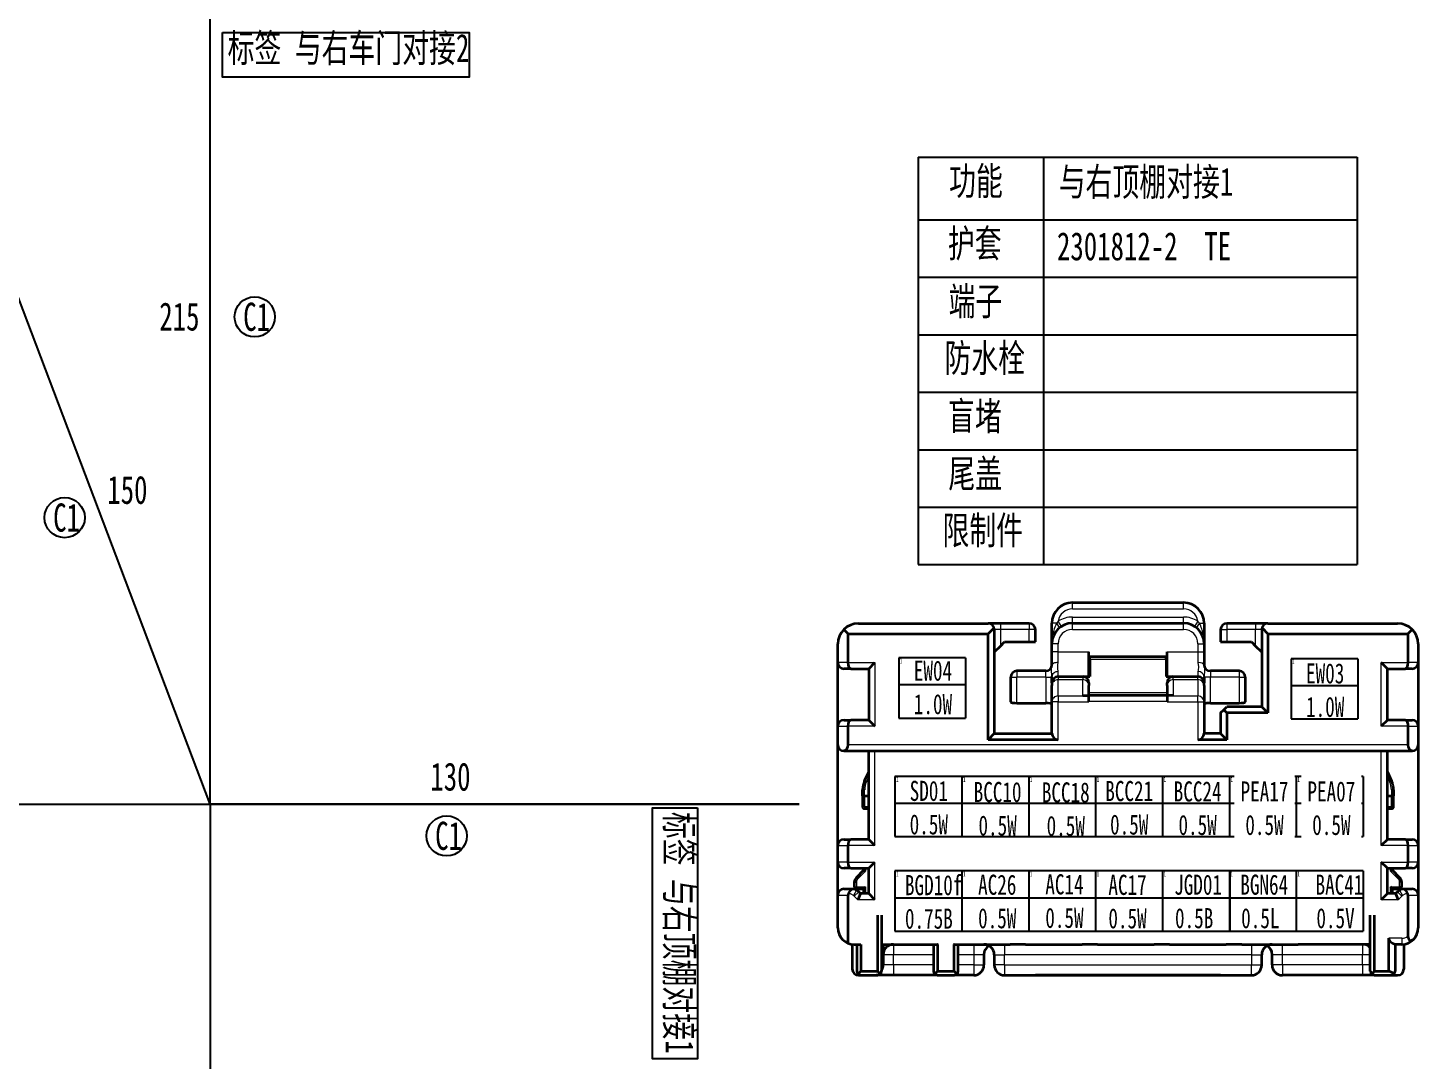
# Model space of a CAD drawing. Header units: millimetres. Extents: x 1543 to 5748, y 1576 to 2417.
# Drawn here: x 5057.8 to 5230.8, y 1679.1 to 1807.5 of the extents above; entities that cross this region are included whole.
import ezdxf

# ---------------------------------------------------------------- set-up
doc = ezdxf.new("R2010")
doc.units = ezdxf.units.MM
doc.layers.get('0').update_dxf_attribs({"lineweight": 25})
doc.layers.add('11文本层', color=255, linetype='Continuous')
doc.layers.add('1轮廓实线层', color=7, linetype='Continuous', lineweight=50)
doc.layers.add('_0', color=7, linetype='Continuous', lineweight=25)
doc.styles.get("Standard").update_dxf_attribs({"font": ''})
doc.styles.add('仿宋体', font='', dxfattribs={"width": 0.7, "height": 3.5})
doc.styles.add('仿宋体GB2312', font='', dxfattribs={"width": 0.7})
doc.styles.add('标准', font='fangsong.ttf', dxfattribs={"width": 0.7, "height": 3.5})
doc.styles.get('Standard').set_extended_font_data('SimSun')
doc.styles.get('仿宋体').set_extended_font_data('SimSun')
doc.styles.get('仿宋体GB2312').set_extended_font_data('SimSun')

msp = doc.modelspace()

# ---------------------------------------------------------------- linework, layer by layer
at = {"lineweight": 35}
for p, q in [((5187.79, 1736), (5201.61, 1736)), ((5161.16, 1733.42), (5177.29, 1733.42)), ((5178.83, 1733.42), (5177.29, 1733.42)), ((5182.41, 1733.42), (5178.83, 1733.42)), ((5185.23, 1730.88), (5185.23, 1733.44)), ((5187.79, 1733.44), (5201.61, 1733.44)), ((5204.17, 1733.44), (5204.17, 1730.88)), ((5210.57, 1733.42), (5206.99, 1733.42)), ((5212.1, 1733.42), (5210.57, 1733.42)), ((5212.11, 1733.42), (5228.24, 1733.42)), ((5159.35, 1732.67), (5159.88, 1732.14)), ((5159.88, 1728.55), (5159.88, 1732.14)), ((5159.88, 1732.14), (5177.29, 1732.14)), ((5177.29, 1732.14), (5178.03, 1732.87)), ((5177.29, 1718.95), (5177.29, 1732.14)), ((5178.06, 1732.65), (5178.06, 1719.72)), ((5183.18, 1731.11), (5183.18, 1732.65)), ((5206.22, 1732.65), (5206.22, 1731.11)), ((5211.34, 1732.65), (5211.34, 1723.05)), ((5211.37, 1732.87), (5212.11, 1732.14)), ((5212.11, 1732.14), (5229.52, 1732.14)), ((5212.11, 1732.14), (5212.11, 1722.28)), ((5229.52, 1732.14), (5230.05, 1732.67)), ((5229.52, 1732.14), (5229.52, 1728.55)), ((5158.6, 1728.55), (5158.6, 1730.86)), ((5178.83, 1730.6), (5178.06, 1729.83)), ((5178.83, 1730.6), (5179.34, 1731.11)), ((5179.34, 1731.11), (5182.41, 1731.11)), ((5182.41, 1731.11), (5183.18, 1731.11)), ((5185.23, 1729.88), (5185.23, 1730.88)), ((5185.23, 1728.22), (5185.23, 1729.88)), ((5189.84, 1726.81), (5189.84, 1729.88)), ((5199.56, 1726.81), (5199.56, 1729.88)), ((5204.17, 1730.88), (5204.17, 1729.88)), ((5204.17, 1729.88), (5204.17, 1728.22)), ((5206.22, 1731.11), (5206.99, 1731.11)), ((5206.99, 1731.11), (5210.06, 1731.11)), ((5210.06, 1731.11), (5210.57, 1730.6)), ((5211.34, 1729.83), (5210.57, 1730.6)), ((5230.8, 1730.86), (5230.8, 1728.55)), ((5158.6, 1720.62), (5158.6, 1728.55)), ((5162.45, 1727.78), (5163.21, 1728.55)), ((5189.96, 1729.32), (5199.44, 1729.32)), ((5189.96, 1728.98), (5189.96, 1729.32)), ((5189.96, 1728.98), (5189.96, 1726.81)), ((5199.44, 1728.98), (5199.44, 1729.32)), ((5199.44, 1728.98), (5199.44, 1726.81)), ((5226.96, 1727.78), (5226.19, 1728.55)), ((5230.8, 1728.55), (5230.8, 1720.62)), ((5160.2, 1727.78), (5159.37, 1727.78)), ((5160.2, 1727.78), (5162.44, 1727.78)), ((5162.44, 1727.78), (5162.44, 1721.38)), ((5180.11, 1723.64), (5180.11, 1726.73)), ((5184.46, 1727.5), (5180.88, 1727.5)), ((5185.23, 1726.04), (5185.23, 1726.81)), ((5186, 1726.81), (5189.07, 1726.81)), ((5189.07, 1726.81), (5189.96, 1726.81)), ((5199.44, 1726.81), (5200.33, 1726.81)), ((5200.33, 1726.81), (5203.4, 1726.81)), ((5204.17, 1726.81), (5204.17, 1726.04)), ((5208.52, 1727.5), (5204.94, 1727.5)), ((5209.29, 1726.73), (5209.29, 1723.64)), ((5226.96, 1721.38), (5226.96, 1727.78)), ((5226.96, 1727.78), (5229.2, 1727.78)), ((5230.03, 1727.78), (5229.2, 1727.78)), ((5185.23, 1726.04), (5185.23, 1725.68)), ((5185.23, 1723.65), (5185.23, 1725.68)), ((5189.07, 1724.46), (5189.84, 1724.46)), ((5189.84, 1726.04), (5189.84, 1725.68)), ((5189.84, 1724.46), (5189.84, 1725.68)), ((5199.56, 1724.46), (5189.84, 1724.46)), ((5189.84, 1723.69), (5189.84, 1724.46)), ((5199.56, 1725.68), (5199.56, 1726.04)), ((5199.56, 1725.68), (5199.56, 1724.46)), ((5199.56, 1724.46), (5199.56, 1723.69)), ((5200.33, 1724.46), (5199.56, 1724.46)), ((5204.17, 1725.68), (5204.17, 1726.04)), ((5204.17, 1725.68), (5204.17, 1723.65)), ((5180.88, 1723.51), (5184.46, 1723.51)), ((5185.23, 1719.72), (5185.23, 1723.65)), ((5199.56, 1723.65), (5199.56, 1723.69)), ((5204.17, 1723.65), (5204.17, 1719.72)), ((5204.94, 1723.51), (5208.52, 1723.51)), ((5206.6, 1722.66), (5206.99, 1723.05)), ((5211.34, 1723.05), (5206.99, 1723.05)), ((5211.34, 1723.05), (5212.11, 1722.28)), ((5159.37, 1721.38), (5160.2, 1721.38)), ((5162.44, 1721.38), (5160.2, 1721.38)), ((5162.45, 1721.38), (5163.21, 1720.62)), ((5206.22, 1722.28), (5206.6, 1722.66)), ((5206.22, 1722.28), (5206.22, 1719.72)), ((5206.6, 1722.66), (5206.99, 1722.28)), ((5212.11, 1722.28), (5206.99, 1722.28)), ((5206.99, 1722.28), (5206.99, 1718.95)), ((5226.96, 1721.38), (5226.19, 1720.62)), ((5229.2, 1721.38), (5226.96, 1721.38)), ((5229.2, 1721.38), (5230.03, 1721.38)), ((5158.6, 1718.31), (5158.6, 1720.62)), ((5159.88, 1718.31), (5159.88, 1720.62)), ((5178.06, 1719.72), (5177.29, 1718.95)), ((5178.06, 1719.72), (5185.23, 1719.72)), ((5206.22, 1719.72), (5204.17, 1719.72)), ((5206.22, 1719.72), (5206.99, 1718.95)), ((5229.52, 1720.62), (5229.52, 1718.31)), ((5230.8, 1720.62), (5230.8, 1718.31)), ((5158.6, 1705.77), (5158.6, 1718.31)), ((5230.03, 1717.54), (5159.37, 1717.54)), ((5162.44, 1706.54), (5162.44, 1717.54)), ((5186, 1718.95), (5177.29, 1718.95)), ((5206.99, 1718.95), (5203.4, 1718.95)), ((5226.96, 1706.54), (5226.96, 1717.54)), ((5230.8, 1718.31), (5230.8, 1705.77)), ((5161.92, 1713.81), (5162.44, 1714.95)), ((5226.96, 1714.95), (5227.48, 1713.81)), ((5161.68, 1711.98), (5161.68, 1712.73)), ((5227.72, 1712.73), (5227.72, 1711.98)), ((5161.93, 1711.98), (5161.68, 1711.98)), ((5161.68, 1711.98), (5161.68, 1710.63)), ((5161.93, 1711.98), (5162.44, 1711.98)), ((5226.96, 1711.98), (5227.47, 1711.98)), ((5227.72, 1711.98), (5227.47, 1711.98)), ((5227.72, 1710.63), (5227.72, 1711.98)), ((5161.93, 1710.38), (5162.44, 1710.38)), ((5226.96, 1710.38), (5227.47, 1710.38)), ((5158.6, 1703.72), (5158.6, 1705.77)), ((5159.37, 1706.54), (5160.2, 1706.54)), ((5159.88, 1703.72), (5159.88, 1705.77)), ((5162.44, 1706.54), (5160.2, 1706.54)), ((5163.21, 1705.77), (5162.45, 1706.54)), ((5226.96, 1706.54), (5226.19, 1705.77)), ((5229.2, 1706.54), (5226.96, 1706.54)), ((5229.2, 1706.54), (5230.03, 1706.54)), ((5229.52, 1705.77), (5229.52, 1703.72)), ((5230.8, 1705.77), (5230.8, 1703.72)), ((5158.6, 1699.62), (5158.6, 1703.72)), ((5162.45, 1702.95), (5163.21, 1703.72)), ((5226.96, 1702.95), (5226.19, 1703.72)), ((5230.8, 1703.72), (5230.8, 1699.62)), ((5160.2, 1702.95), (5159.37, 1702.95)), ((5160.2, 1702.95), (5162.44, 1702.95)), ((5161.8, 1702.7), (5160.88, 1701.77)), ((5161.8, 1702.95), (5161.8, 1702.7)), ((5161.81, 1702.7), (5162.06, 1702.59)), ((5162.44, 1699.8), (5162.44, 1702.95)), ((5226.96, 1699.8), (5226.96, 1702.95)), ((5226.96, 1702.95), (5229.2, 1702.95)), ((5227.6, 1702.7), (5227.34, 1702.59)), ((5227.6, 1702.7), (5227.6, 1702.95)), ((5228.52, 1701.77), (5227.6, 1702.7)), ((5230.03, 1702.95), (5229.2, 1702.95)), ((5159.37, 1700.39), (5160.52, 1700.39)), ((5160.52, 1700.39), (5160.65, 1700.39)), ((5160.65, 1701.23), (5160.65, 1700.65)), ((5160.93, 1700.23), (5160.65, 1700.39)), ((5160.91, 1700.39), (5161.8, 1700.39)), ((5161.8, 1700.39), (5161.8, 1699.8)), ((5161.81, 1700.39), (5162.06, 1700.65)), ((5227.6, 1700.39), (5227.34, 1700.65)), ((5227.6, 1699.8), (5227.6, 1700.39)), ((5227.6, 1700.39), (5228.49, 1700.39)), ((5228.75, 1700.39), (5228.47, 1700.23)), ((5228.75, 1700.65), (5228.75, 1701.23)), ((5228.75, 1700.39), (5228.88, 1700.39)), ((5228.88, 1700.39), (5230.03, 1700.39)), ((5158.6, 1695.53), (5158.6, 1699.62)), ((5159.88, 1693.63), (5159.88, 1699.62)), ((5161.42, 1699.8), (5161.1, 1699.04)), ((5161.42, 1699.8), (5161.2, 1700.03)), ((5162.44, 1699.8), (5161.42, 1699.8)), ((5163.21, 1699.04), (5162.45, 1699.8)), ((5226.96, 1699.8), (5226.19, 1699.04)), ((5227.98, 1699.8), (5226.96, 1699.8)), ((5228.21, 1700.03), (5227.98, 1699.8)), ((5227.98, 1699.8), (5228.3, 1699.04)), ((5229.52, 1699.62), (5229.52, 1694.5)), ((5230.8, 1699.62), (5230.8, 1695.53)), ((5163.53, 1697.13), (5163.53, 1690.15)), ((5164.04, 1697.13), (5164.04, 1690.15)), ((5225.36, 1690.15), (5225.36, 1697.13)), ((5160.4, 1693.5), (5160.4, 1690.41)), ((5160.65, 1693.48), (5161.48, 1693.48)), ((5160.97, 1693.48), (5160.97, 1690.15)), ((5161.48, 1693.48), (5161.48, 1690.15)), ((5164.24, 1693.48), (5164.24, 1690.92)), ((5227.15, 1690.15), (5227.15, 1694.25)), ((5227.92, 1693.52), (5227.92, 1690.15)), ((5228.75, 1693.48), (5227.92, 1693.48)), ((5229, 1693.5), (5229, 1690.41)), ((5230.19, 1694.08), (5230.28, 1694.17)), ((5176.78, 1692.2), (5176.78, 1690.92)), ((5178.06, 1692.2), (5178.06, 1690.92)), ((5211.34, 1690.92), (5211.34, 1692.2)), ((5212.62, 1690.92), (5212.62, 1692.2)), ((5161.48, 1690.15), (5161.12, 1689.79)), ((5161.48, 1690.15), (5163.53, 1690.15)), ((5163.89, 1689.79), (5163.53, 1690.15)), ((5170.66, 1689.79), (5171.02, 1690.15)), ((5171.02, 1690.15), (5173.07, 1690.15)), ((5173.43, 1689.79), (5173.07, 1690.15)), ((5225.36, 1690.15), (5224.99, 1689.79)), ((5225.36, 1690.15), (5227.15, 1690.15)), ((5227.82, 1689.85), (5227.15, 1690.15)), ((5161.16, 1689.64), (5161.48, 1689.64)), ((5161.48, 1689.64), (5163.53, 1689.64)), ((5165.52, 1689.64), (5163.39, 1689.64)), ((5171.02, 1689.64), (5165.52, 1689.64)), ((5171.02, 1689.64), (5173.07, 1689.64)), ((5175.5, 1689.64), (5173.07, 1689.64)), ((5179.34, 1689.64), (5210.06, 1689.64)), ((5206.22, 1689.64), (5183.18, 1689.64)), ((5223.88, 1689.64), (5213.9, 1689.64)), ((5225.36, 1689.64), (5223.88, 1689.64)), ((5225.36, 1689.64), (5227.4, 1689.64)), ((5227.4, 1689.64), (5228.24, 1689.64))]:
    msp.add_line(p, q, dxfattribs=at)
at = {"lineweight": 13}
for p, q in [((5187.79, 1735.23), (5187.79, 1736)), ((5187.79, 1735.23), (5201.61, 1735.23)), ((5201.61, 1735.23), (5201.61, 1736)), ((5178.83, 1733.42), (5178.83, 1732.65)), ((5182.41, 1733.42), (5182.41, 1732.65)), ((5185.83, 1733.44), (5185.23, 1733.44)), ((5186.42, 1733.04), (5186.02, 1733.69)), ((5187.79, 1733.44), (5187.79, 1734.2)), ((5187.79, 1734.2), (5201.61, 1734.2)), ((5187.79, 1732.67), (5187.79, 1733.44)), ((5201.61, 1733.44), (5201.61, 1734.2)), ((5201.61, 1732.67), (5201.61, 1733.44)), ((5203.39, 1733.69), (5202.98, 1733.04)), ((5203.57, 1733.44), (5204.17, 1733.44)), ((5206.99, 1733.42), (5206.99, 1732.65)), ((5210.57, 1733.42), (5210.57, 1732.65)), ((5178.83, 1732.65), (5178.06, 1732.65)), ((5182.41, 1732.65), (5178.83, 1732.65)), ((5178.83, 1732.65), (5178.83, 1730.6)), ((5183.18, 1732.65), (5182.41, 1732.65)), ((5182.41, 1731.11), (5182.41, 1732.65)), ((5187.79, 1732.67), (5201.61, 1732.67)), ((5206.22, 1732.65), (5206.99, 1732.65)), ((5210.57, 1732.65), (5206.99, 1732.65)), ((5206.99, 1732.65), (5206.99, 1731.11)), ((5211.34, 1732.65), (5210.57, 1732.65)), ((5210.57, 1730.6), (5210.57, 1732.65)), ((5186, 1730.88), (5185.23, 1730.88)), ((5186, 1729.88), (5185.23, 1729.88)), ((5186, 1729.88), (5186, 1730.88)), ((5186, 1728.55), (5186, 1729.88)), ((5186, 1729.88), (5189.84, 1729.88)), ((5199.56, 1729.88), (5203.4, 1729.88)), ((5203.4, 1730.88), (5204.17, 1730.88)), ((5203.4, 1730.88), (5203.4, 1729.88)), ((5203.4, 1729.88), (5204.17, 1729.88)), ((5203.4, 1729.88), (5203.4, 1728.55)), ((5159.88, 1728.55), (5158.6, 1728.55)), ((5159.88, 1728.55), (5163.21, 1728.55)), ((5163.21, 1728.55), (5163.21, 1720.62)), ((5189.96, 1728.98), (5199.44, 1728.98)), ((5226.19, 1720.62), (5226.19, 1728.55)), ((5226.19, 1728.55), (5229.52, 1728.55)), ((5230.8, 1728.55), (5229.52, 1728.55)), ((5180.11, 1726.73), (5180.88, 1726.73)), ((5180.88, 1727.5), (5180.88, 1726.73)), ((5184.46, 1726.73), (5180.88, 1726.73)), ((5180.88, 1723.51), (5180.88, 1726.73)), ((5184.46, 1726.73), (5184.46, 1727.5)), ((5184.46, 1726.73), (5185.23, 1726.73)), ((5184.46, 1726.73), (5184.46, 1723.51)), ((5186, 1726.81), (5186, 1727.42)), ((5186, 1726.81), (5186, 1726.42)), ((5186, 1726.42), (5189.07, 1726.42)), ((5186, 1724.39), (5186, 1726.42)), ((5189.07, 1726.81), (5189.07, 1726.42)), ((5189.07, 1724.46), (5189.07, 1726.42)), ((5200.33, 1726.42), (5200.33, 1726.81)), ((5200.33, 1726.42), (5203.4, 1726.42)), ((5200.33, 1726.42), (5200.33, 1724.46)), ((5203.4, 1727.42), (5203.4, 1726.81)), ((5203.4, 1726.42), (5203.4, 1726.81)), ((5203.4, 1726.42), (5203.4, 1724.39)), ((5204.94, 1726.73), (5204.17, 1726.73)), ((5204.94, 1727.5), (5204.94, 1726.73)), ((5204.94, 1723.51), (5204.94, 1726.73)), ((5208.52, 1726.73), (5204.94, 1726.73)), ((5208.52, 1727.5), (5208.52, 1726.73)), ((5208.52, 1726.73), (5208.52, 1723.51)), ((5208.52, 1726.73), (5209.29, 1726.73)), ((5199.56, 1724.8), (5189.84, 1724.8)), ((5186, 1723.65), (5185.23, 1723.65)), ((5186, 1724.39), (5189.84, 1724.39)), ((5186, 1724.39), (5186, 1723.65)), ((5186, 1723.65), (5189.84, 1723.65)), ((5186, 1718.95), (5186, 1723.65)), ((5199.56, 1723.69), (5189.84, 1723.69)), ((5199.56, 1724.39), (5203.4, 1724.39)), ((5199.56, 1723.65), (5203.4, 1723.65)), ((5203.4, 1723.65), (5203.4, 1724.39)), ((5203.4, 1723.65), (5203.4, 1718.95)), ((5203.4, 1723.65), (5204.17, 1723.65)), ((5158.6, 1720.62), (5159.88, 1720.62)), ((5163.21, 1720.62), (5159.88, 1720.62)), ((5229.52, 1720.62), (5226.19, 1720.62)), ((5229.52, 1720.62), (5230.8, 1720.62)), ((5229.52, 1718.31), (5159.88, 1718.31)), ((5163.21, 1705.77), (5163.21, 1717.54)), ((5226.19, 1705.77), (5226.19, 1717.54)), ((5162.15, 1713.71), (5162.44, 1714.34)), ((5226.96, 1714.34), (5227.25, 1713.71)), ((5161.93, 1712.73), (5161.68, 1712.73)), ((5162.15, 1713.71), (5161.92, 1713.81)), ((5161.93, 1711.98), (5161.93, 1712.73)), ((5227.25, 1713.71), (5227.48, 1713.81)), ((5227.47, 1712.73), (5227.47, 1711.98)), ((5227.47, 1712.73), (5227.72, 1712.73)), ((5161.68, 1710.63), (5161.93, 1710.63)), ((5161.93, 1711.98), (5161.93, 1710.63)), ((5161.93, 1710.63), (5162.44, 1710.63)), ((5161.93, 1710.38), (5161.93, 1710.63)), ((5226.96, 1710.63), (5227.47, 1710.63)), ((5227.47, 1710.63), (5227.47, 1711.98)), ((5227.47, 1710.38), (5227.47, 1710.63)), ((5227.72, 1710.63), (5227.47, 1710.63)), ((5158.6, 1705.77), (5159.88, 1705.77)), ((5163.21, 1705.77), (5159.88, 1705.77)), ((5229.52, 1705.77), (5226.19, 1705.77)), ((5229.52, 1705.77), (5230.8, 1705.77)), ((5159.88, 1703.72), (5158.6, 1703.72)), ((5159.88, 1703.72), (5163.21, 1703.72)), ((5163.21, 1699.04), (5163.21, 1703.72)), ((5226.19, 1699.04), (5226.19, 1703.72)), ((5226.19, 1703.72), (5229.52, 1703.72)), ((5230.8, 1703.72), (5229.52, 1703.72)), ((5162.06, 1702.59), (5161.06, 1701.59)), ((5162.06, 1702.95), (5162.06, 1702.59)), ((5227.34, 1702.59), (5227.34, 1702.95)), ((5228.34, 1701.59), (5227.34, 1702.59)), ((5160.93, 1700.23), (5160.55, 1699.57)), ((5160.65, 1701.23), (5160.91, 1701.23)), ((5160.65, 1700.65), (5160.91, 1700.65)), ((5160.88, 1701.77), (5161.06, 1701.59)), ((5160.91, 1701.23), (5160.91, 1700.65)), ((5160.91, 1700.65), (5162.06, 1700.65)), ((5160.91, 1700.39), (5160.91, 1700.65)), ((5162.06, 1700.65), (5162.06, 1699.8)), ((5227.34, 1699.8), (5227.34, 1700.65)), ((5227.34, 1700.65), (5228.49, 1700.65)), ((5228.52, 1701.77), (5228.34, 1701.59)), ((5228.47, 1700.23), (5228.85, 1699.57)), ((5228.49, 1700.65), (5228.49, 1701.23)), ((5228.75, 1701.23), (5228.49, 1701.23)), ((5228.49, 1700.39), (5228.49, 1700.65)), ((5228.75, 1700.65), (5228.49, 1700.65)), ((5158.6, 1699.62), (5159.88, 1699.62)), ((5160.55, 1699.57), (5159.96, 1699.91)), ((5161.2, 1700.03), (5160.65, 1699.49)), ((5161.1, 1699.04), (5160.65, 1699.49)), ((5163.21, 1699.04), (5161.1, 1699.04)), ((5228.3, 1699.04), (5226.19, 1699.04)), ((5228.21, 1700.03), (5228.75, 1699.49)), ((5228.75, 1699.49), (5228.3, 1699.04)), ((5229.44, 1699.91), (5228.85, 1699.57)), ((5229.52, 1699.62), (5230.8, 1699.62)), ((5228.75, 1694.25), (5227.15, 1694.25)), ((5228.75, 1694.25), (5228.75, 1693.48)), ((5165.52, 1692.2), (5164.24, 1692.2)), ((5165.52, 1690.92), (5165.52, 1692.2)), ((5170.51, 1692.2), (5165.52, 1692.2)), ((5175.5, 1692.2), (5173.58, 1692.2)), ((5176.78, 1692.2), (5175.5, 1692.2)), ((5175.5, 1692.2), (5175.5, 1690.92)), ((5178.06, 1692.2), (5179.34, 1692.2)), ((5210.06, 1692.2), (5179.34, 1692.2)), ((5179.34, 1690.92), (5179.34, 1692.2)), ((5210.06, 1692.2), (5210.1, 1692.2)), ((5210.06, 1692.2), (5210.06, 1690.92)), ((5210.1, 1692.2), (5211.34, 1692.2)), ((5213.9, 1692.2), (5212.62, 1692.2)), ((5223.88, 1692.2), (5213.9, 1692.2)), ((5213.9, 1690.92), (5213.9, 1692.2)), ((5224.84, 1692.2), (5223.88, 1692.2)), ((5223.88, 1690.92), (5223.88, 1692.2)), ((5165.52, 1690.92), (5164.24, 1690.92)), ((5170.51, 1690.92), (5165.52, 1690.92)), ((5165.52, 1690.92), (5165.52, 1689.64)), ((5175.5, 1690.92), (5173.58, 1690.92)), ((5175.5, 1690.92), (5175.5, 1689.64)), ((5175.5, 1690.92), (5176.78, 1690.92)), ((5179.34, 1690.92), (5178.06, 1690.92)), ((5179.34, 1690.92), (5210.06, 1690.92)), ((5179.34, 1690.92), (5179.34, 1689.64)), ((5210.06, 1690.92), (5211.34, 1690.92)), ((5210.06, 1689.64), (5210.06, 1690.92)), ((5213.9, 1690.92), (5212.62, 1690.92)), ((5223.88, 1690.92), (5213.9, 1690.92)), ((5213.9, 1690.92), (5213.9, 1689.64)), ((5224.84, 1690.92), (5223.88, 1690.92)), ((5223.88, 1690.92), (5223.88, 1689.64))]:
    msp.add_line(p, q, dxfattribs=at)
for p, q in [((5174.49, 1729.13), (5166.17, 1729.13)), ((5166.17, 1729.13), (5166.17, 1721.64)), ((5174.49, 1729.13), (5174.49, 1721.64)), ((5223.3, 1729.03), (5214.98, 1729.03)), ((5214.98, 1729.03), (5214.98, 1721.54)), ((5223.3, 1729.03), (5223.3, 1721.54)), ((5166.17, 1725.8), (5174.49, 1725.8)), ((5214.98, 1725.7), (5223.3, 1725.7)), ((5166.17, 1721.64), (5174.49, 1721.64)), ((5214.98, 1721.54), (5223.3, 1721.54)), ((5215.63, 1714.37), (5215.63, 1706.89)), ((5223.95, 1714.37), (5215.63, 1714.37)), ((5215.63, 1714.37), (5215.63, 1706.89)), ((5223.95, 1714.37), (5223.95, 1706.89)), ((5215.63, 1711.05), (5223.95, 1711.05)), ((5215.63, 1706.89), (5223.95, 1706.89))]:
    msp.add_line(p, q)
at = {"lineweight": 35}
for points in [[(5160.2, 1727.78), (5160.14, 1727.8), (5160.09, 1727.83), (5160.02, 1727.93), (5159.92, 1728.21), (5159.88, 1728.55)], [(5229.52, 1728.55), (5229.48, 1728.21), (5229.38, 1727.93), (5229.31, 1727.83), (5229.27, 1727.8), (5229.2, 1727.78)], [(5159.88, 1720.62), (5159.92, 1720.96), (5160.02, 1721.24), (5160.09, 1721.34), (5160.14, 1721.37), (5160.2, 1721.38)], [(5229.2, 1721.38), (5229.27, 1721.37), (5229.31, 1721.34), (5229.39, 1721.24), (5229.5, 1720.86), (5229.52, 1720.62)], [(5159.88, 1705.77), (5159.96, 1706.28), (5160.06, 1706.46), (5160.15, 1706.53), (5160.2, 1706.54)], [(5229.2, 1706.54), (5229.27, 1706.52), (5229.31, 1706.49), (5229.39, 1706.39), (5229.48, 1706.11), (5229.52, 1705.77)], [(5160.2, 1702.95), (5160.14, 1702.97), (5160.09, 1703), (5160.02, 1703.1), (5159.92, 1703.38), (5159.88, 1703.72)], [(5229.52, 1703.72), (5229.48, 1703.38), (5229.38, 1703.1), (5229.31, 1703), (5229.27, 1702.97), (5229.2, 1702.95)], [(5159.96, 1699.91), (5160.2, 1700.23), (5160.34, 1700.34), (5160.52, 1700.39)], [(5228.88, 1700.39), (5228.99, 1700.38), (5229.18, 1700.25), (5229.44, 1699.91)], [(5229.52, 1694.5), (5229.59, 1694.16), (5229.69, 1694.03), (5229.78, 1693.98), (5229.94, 1693.96), (5230.19, 1694.08)]]:
    msp.add_lwpolyline(points, dxfattribs=at)
at = {"lineweight": 13}
for points in [[(5185.23, 1726.81), (5185.2, 1727.69), (5185.23, 1728.22)], [(5186, 1727.42), (5185.95, 1727.8), (5185.97, 1728.26), (5186, 1728.55)], [(5203.4, 1728.55), (5203.46, 1728.01), (5203.42, 1727.61), (5203.4, 1727.42)], [(5204.17, 1728.22), (5204.2, 1727.54), (5204.17, 1726.81)]]:
    msp.add_lwpolyline(points, dxfattribs=at)
at = {"lineweight": 35}
for centre, radius, start, end in [((5187.79, 1733.44), 2.56, 90, 180), ((5201.61, 1733.44), 2.56, 0, 90), ((5161.16, 1730.86), 2.56, 90, 180), ((5177.29, 1732.65), 0.768, 360, 90), ((5182.41, 1732.65), 0.768, 0, 90), ((5187.79, 1730.88), 2.56, 90, 180), ((5201.61, 1730.88), 2.56, 0, 90), ((5206.99, 1732.65), 0.768, 90, 180), ((5212.11, 1732.65), 0.768, 90, 180), ((5228.24, 1730.86), 2.56, 0, 90), ((5159.37, 1728.55), 0.768, 180, 270), ((5184.46, 1728.27), 0.768, 270, 0), ((5204.94, 1728.27), 0.768, 180, 270), ((5230.03, 1728.55), 0.768, 270, 0), ((5180.88, 1726.73), 0.768, 90, 180), ((5186, 1726.04), 0.768, 90, 180), ((5189.07, 1726.04), 0.768, 0, 90), ((5200.33, 1726.04), 0.768, 90, 180), ((5203.4, 1726.04), 0.768, 0, 90), ((5208.52, 1726.73), 0.768, 0, 90), ((5159.37, 1720.62), 0.768, 90, 180), ((5230.03, 1720.62), 0.768, 0, 90), ((5186, 1719.72), 0.768, 180.0133, 269.9896), ((5203.4, 1719.72), 0.768, 270.0025, 359.9944), ((5159.37, 1718.31), 0.768, 180, 270), ((5159.12, 1718.31), 0.768, 279.5904, 0.0037), ((5230.28, 1718.31), 0.768, 180.0029, 260.4164), ((5230.03, 1718.31), 0.768, 270, 0), ((5164.24, 1712.73), 2.56, 155, 180), ((5225.16, 1712.73), 2.56, 360, 25), ((5161.93, 1710.63), 0.256, 180, 270), ((5227.47, 1710.63), 0.256, 270, 0), ((5159.37, 1705.77), 0.768, 90, 180), ((5230.03, 1705.77), 0.768, 0, 90), ((5159.37, 1703.72), 0.768, 180, 270), ((5230.03, 1703.72), 0.768, 270, 0), ((5159.37, 1699.62), 0.768, 90, 180), ((5161.42, 1701.23), 0.768, 135, 180), ((5160.91, 1700.65), 0.256, 180, 270), ((5160.29, 1699.12), 1.28, 45, 60), ((5229.11, 1699.12), 1.28, 120, 135), ((5228.49, 1700.65), 0.256, 270, 0), ((5227.98, 1701.23), 0.768, 0, 45), ((5230.03, 1699.62), 0.768, 0, 90), ((5160.46, 1699.62), 0.573, 150.1989, 179.6441), ((5228.94, 1699.62), 0.573, 0.3559, 29.8011), ((5160.65, 1695.53), 2.05, 180, 270), ((5228.75, 1695.53), 2.05, 270, 360), ((5178.06, 1692.2), 1.28, 119.9997, 180), ((5211.34, 1692.2), 1.28, 0, 60.0001), ((5161.16, 1690.41), 0.768, 180, 270), ((5161.48, 1690.15), 0.512, 180, 270), ((5163.53, 1690.15), 0.512, 270, 0), ((5162.96, 1690.92), 1.28, 328.2135, 0), ((5171.02, 1690.15), 0.512, 180, 270), ((5173.07, 1690.15), 0.512, 270, 360), ((5175.5, 1690.92), 1.28, 270, 0), ((5179.34, 1690.92), 1.28, 180, 270), ((5210.06, 1690.92), 1.28, 270, 0), ((5213.9, 1690.92), 1.28, 180, 270), ((5225.36, 1690.15), 0.512, 180, 270), ((5227.4, 1690.15), 0.512, 270, 0), ((5228.24, 1690.41), 0.768, 270, 360)]:
    msp.add_arc(centre, radius, start, end, dxfattribs=at)
at = {"lineweight": 13}
for centre, radius, start, end in [((5187.79, 1733.44), 1.79, 90, 171.7868), ((5201.61, 1733.44), 1.79, 8.2132, 90), ((5189.56, 1731.34), 4.28, 150.6604, 170.7551), ((5188.63, 1731.6), 3.34, 141.3332, 146.7553), ((5187.79, 1730.88), 3.33, 90, 122.2042), ((5201.61, 1730.88), 3.33, 57.7958, 90), ((5200.81, 1731.63), 3.3, 33.2059, 38.7004), ((5199.85, 1731.34), 4.27, 9.2627, 29.386), ((5191.61, 1730.89), 6.39, 169.7145, 180.1075), ((5185.1, 1731.84), 0.296, 345.1925, 39.7599), ((5187.79, 1730.88), 1.79, 90, 180), ((5201.61, 1730.88), 1.79, 0, 90), ((5204.3, 1731.84), 0.296, 140.2401, 194.8075), ((5197.79, 1730.89), 6.39, 359.8929, 10.2839), ((5164.24, 1712.73), 2.3, 155, 180), ((5225.16, 1712.73), 2.3, 0, 25), ((5161.42, 1701.23), 0.512, 135, 180), ((5227.98, 1701.23), 0.512, 360, 45), ((5160.29, 1699.12), 0.512, 45, 60), ((5229.11, 1699.12), 0.512, 120, 135), ((5228.75, 1695.53), 1.28, 270, 306.8699)]:
    msp.add_arc(centre, radius, start, end, dxfattribs=at)
for centre, major_axis, ratio, start_param, end_param in [((5185.66, 1733.44), (0.491, -0.591), 0.169162, 0, 1.431194), ((5203.74, 1733.44), (-0.491, -0.591), 0.169162, 4.851991, 6.283185), ((5186, 1728.22), (0.768, 0), 0.430885, 1.570796, 3.141593), ((5203.4, 1728.22), (-0.768, 0), 0.430885, 3.141593, 4.712389), ((5186, 1726.81), (0.768, 0), 0.799656, 1.570796, 3.141593), ((5186, 1725.68), (0.768, 0), 0.970143, 1.570796, 3.141593), ((5189.07, 1725.68), (0.768, 0), 0.970143, 0, 1.570796), ((5200.33, 1725.68), (-0.768, 0), 0.970143, 4.712389, 6.283185), ((5203.4, 1726.81), (0.768, 0), 0.799656, 0, 1.570796), ((5203.4, 1725.68), (-0.768, 0), 0.970143, 3.141593, 4.712389), ((5186, 1723.65), (0.768, 0), 0.970143, 1.570796, 3.141593), ((5203.4, 1723.65), (-0.768, 0), 0.970143, 3.141593, 4.712389)]:
    msp.add_ellipse(centre, major_axis=major_axis, ratio=ratio, start_param=start_param, end_param=end_param, dxfattribs=at)
at = {"lineweight": 35}
for centre, major_axis, ratio, start_param, end_param in [((5180.88, 1723.64), (0.768, 0), 0.166667, 3.141593, 4.712389), ((5184.46, 1723.38), (0.768, 0), 0.166667, 0, 1.570796), ((5204.94, 1723.38), (0.768, 0), 0.166667, 1.570796, 3.141593), ((5208.52, 1723.64), (0.768, 0), 0.166667, 4.712389, 6.283185), ((5228.3, 1694.25), (-1.15, 0), 0.666667, 0, 1.230959)]:
    msp.add_ellipse(centre, major_axis=major_axis, ratio=ratio, start_param=start_param, end_param=end_param, dxfattribs=at)
at = {"layer": '11文本层'}
for p, q in [((5168.6, 1791.43), (5168.6, 1783.63)), ((5168.6, 1791.43), (5184.2, 1791.43)), ((5184.2, 1791.43), (5184.2, 1740.73)), ((5184.2, 1791.43), (5223.2, 1791.43)), ((5223.2, 1791.43), (5223.2, 1740.73)), ((5223.2, 1791.43), (5223.2, 1783.63)), ((5168.6, 1783.63), (5223.2, 1783.63)), ((5168.6, 1783.63), (5168.6, 1776.48)), ((5168.6, 1776.48), (5223.2, 1776.48)), ((5168.6, 1776.48), (5168.6, 1769.33)), ((5168.6, 1769.33), (5223.2, 1769.33)), ((5168.6, 1769.33), (5168.6, 1762.18)), ((5168.6, 1762.18), (5223.2, 1762.18)), ((5168.6, 1762.18), (5168.6, 1755.03)), ((5168.6, 1755.03), (5223.2, 1755.03)), ((5168.6, 1755.03), (5168.6, 1747.88)), ((5168.6, 1747.88), (5223.2, 1747.88)), ((5168.6, 1747.88), (5168.6, 1740.73)), ((5168.6, 1740.73), (5223.2, 1740.73))]:
    msp.add_line(p, q, dxfattribs=at)
at = {"layer": '1轮廓实线层', "lineweight": -2}
for p, q in [((5080.54, 1710.94), (5080.54, 1782.25)), ((4576.35, 1710.94), (5153.8, 1710.94)), ((5153.8, 1710.94), (5080.54, 1710.94)), ((5080.54, 1710.94), (5137.41, 1710.94)), ((5080.54, 1710.94), (5080.54, 1661.3))]:
    msp.add_line(p, q, dxfattribs=at)
for points in [[(5082.04, 1806.96), (5112.73, 1806.96), (5112.73, 1801.37), (5082.04, 1801.37)], [(5141.13, 1710.48), (5141.13, 1679.23), (5135.54, 1679.23), (5135.54, 1710.48)]]:
    msp.add_lwpolyline(points, close=True, dxfattribs=at)
at = {"layer": '_0', "lineweight": -3}
for p, q in [((5080.54, 1782.25), (5080.54, 1813.18)), ((5080.54, 1710.94), (5053.51, 1782.25))]:
    msp.add_line(p, q, dxfattribs=at)
at = {"layer": '_0', "color": 1}
for centre in [(5086.06, 1771.56), (5062.42, 1746.58), (5109.94, 1706.98)]:
    msp.add_circle(centre, 2.5, dxfattribs=at)

# ---------------------------------------------------------------- texts
at = {"width": 0.6}
for p in [(5166.31, 1728.44), (5215.12, 1728.35), (5215.77, 1713.69)]:
    msp.add_text('1', height=0.624, dxfattribs=at).set_placement(p)
at = {"char_height": 2.5, "attachment_point": 1, "style": '标准'}
for s, insert, width in [('\\pxqc;EW04\\P1.0W', (5167.95, 1728.79), 4.9731), ('\\pxqc;EW03\\P1.0W', (5216.74, 1728.45), 4.9731), ('\\pxqc;AC17\\P0.5W', (5191.53, 1702.14), 6.2163)]:
    msp.add_mtext(s, dxfattribs=dict(at, insert=insert, width=width))
at = {"char_height": 2.5, "width": 4.9731, "attachment_point": 1, "style": '标准', "bg_fill": 2}
for s, insert in [('\\pxqc;SD01\\P0.5W', (5167.43, 1713.83)), ('\\pxqc;BCC10\\P0.5W', (5175.99, 1713.69)), ('\\pxqc;BCC18\\P0.5W', (5184.47, 1713.64)), ('\\pxqc;BCC24\\P0.5W', (5200.87, 1713.76)), ('AC26\\P0.5W', (5176.05, 1702.15)), ('AC14\\P0.5W', (5184.41, 1702.2)), ('BGN64\\P\\pxqc;0.5L', (5208.67, 1702.16)), ('BAC41\\P\\pxqc;0.5V', (5218.03, 1702.16))]:
    msp.add_mtext(s, dxfattribs=dict(at, insert=insert))
at = {"layer": '11文本层', "style": '标准', "width": 0.7}
for s, p in [('功能', (5172.44, 1786.71)), ('护套', (5172.29, 1778.96)), ('端子', (5172.37, 1771.76)), ('防水栓', (5171.86, 1764.7)), ('盲堵', (5172.31, 1757.46)), ('尾盖', (5172.35, 1750.31)), ('限制件', (5171.62, 1743.25))]:
    msp.add_text(s, height=3.5, dxfattribs=at).set_placement(p)
at = {"layer": '11文本层', "char_height": 3.5, "attachment_point": 1, "style": '标准'}
for s, insert, width in [('标签 {\\fFangSong_GB2312|b0|i0|c134|p49;与右车门对接2 } ', (5082.69, 1806.76), 32.9867), ('{\\fFangSong_GB2312|b0|i0|c134|p49;与右顶棚对接1}', (5186.07, 1790.12), 41.519), ('{\\W0.7;2301812-2  TE} ', (5185.86, 1782.1), 41.519)]:
    msp.add_mtext(s, dxfattribs=dict(at, insert=insert, width=width))
at = {"layer": '11文本层', "insert": (5140.68, 1709.97), "char_height": 3.5, "width": 31.9722, "attachment_point": 1, "rotation": 270, "style": '标准'}
msp.add_mtext('标签 与右顶棚对接1', dxfattribs=at)
at = {"layer": '_0', "char_height": 3.5, "width": 5.9278, "attachment_point": 1, "style": '仿宋体'}
for s, insert in [('215', (5074.19, 1773.36)), ('150', (5067.72, 1751.79)), ('130', (5107.91, 1716.11))]:
    msp.add_mtext(s, dxfattribs=dict(at, insert=insert))
at = {"layer": '_0', "color": 1, "char_height": 3.5, "width": 7.013, "attachment_point": 1, "style": '仿宋体GB2312'}
for insert in [(5084.63, 1773.32), (5060.99, 1748.34), (5108.51, 1708.74)]:
    msp.add_mtext('C1', dxfattribs=dict(at, insert=insert))

# ---------------------------------------------------------------- next in the draw order: linework, layer by layer
for p, q in [((5174.03, 1714.37), (5165.71, 1714.37)), ((5165.71, 1714.37), (5165.71, 1706.89)), ((5174.03, 1714.37), (5174.03, 1706.89)), ((5182.35, 1714.37), (5174.03, 1714.37)), ((5174.03, 1714.37), (5174.03, 1706.89)), ((5182.35, 1714.37), (5182.35, 1706.89)), ((5182.35, 1714.37), (5182.35, 1706.89)), ((5207.31, 1714.37), (5207.31, 1706.89)), ((5215.63, 1714.37), (5207.31, 1714.37)), ((5207.31, 1714.37), (5207.31, 1706.89)), ((5165.71, 1711.05), (5174.03, 1711.05)), ((5174.03, 1711.05), (5182.35, 1711.05)), ((5207.31, 1711.05), (5215.63, 1711.05)), ((5165.71, 1706.89), (5174.03, 1706.89)), ((5174.03, 1706.89), (5182.35, 1706.89)), ((5207.31, 1706.89), (5215.63, 1706.89)), ((5182.35, 1702.62), (5182.35, 1695.13)), ((5190.67, 1702.62), (5182.35, 1702.62)), ((5182.35, 1702.62), (5182.35, 1695.13)), ((5190.67, 1702.62), (5190.67, 1695.13)), ((5190.67, 1702.62), (5190.67, 1695.13)), ((5215.63, 1702.62), (5215.63, 1695.13)), ((5223.95, 1702.62), (5215.63, 1702.62)), ((5215.63, 1702.62), (5215.63, 1695.13)), ((5223.95, 1702.62), (5223.95, 1695.13)), ((5182.35, 1699.29), (5190.67, 1699.29)), ((5215.63, 1699.29), (5223.95, 1699.29)), ((5182.35, 1695.13), (5190.67, 1695.13)), ((5215.63, 1695.13), (5223.95, 1695.13))]:
    msp.add_line(p, q)
at = {"lineweight": 35}
for p, q in [((5224.84, 1690.15), (5224.84, 1697.13)), ((5181.96, 1693.48), (5180.04, 1693.48)), ((5181.96, 1693.48), (5189, 1693.48)), ((5190.92, 1693.48), (5189, 1693.48)), ((5190.92, 1693.48), (5197.96, 1693.48)), ((5208.84, 1693.48), (5215.88, 1693.48)), ((5217.8, 1693.48), (5215.88, 1693.48)), ((5224.84, 1693.48), (5217.8, 1693.48))]:
    msp.add_line(p, q, dxfattribs=at)
at = {"lineweight": 13}
for p, q in [((5175.5, 1693.48), (5175.5, 1692.2)), ((5179.34, 1693.48), (5179.34, 1692.2)), ((5210.06, 1693.48), (5210.06, 1692.2)), ((5213.9, 1692.2), (5213.9, 1693.48)), ((5223.88, 1693.48), (5223.88, 1692.2))]:
    msp.add_line(p, q, dxfattribs=at)
at = {"lineweight": 35}
for centre, start, end in [((5176.78, 1692.2), 360, 90), ((5212.62, 1692.2), 90, 180), ((5223.88, 1692.2), 41.4102, 90)]:
    msp.add_arc(centre, 1.28, start, end, dxfattribs=at)

# ---------------------------------------------------------------- next in the draw order: texts
at = {"width": 0.6}
for p in [(5165.85, 1713.69), (5174.17, 1713.69), (5182.49, 1713.69), (5207.45, 1713.69), (5182.49, 1701.93), (5190.81, 1701.93), (5215.77, 1701.93)]:
    msp.add_text('1', height=0.624, dxfattribs=at).set_placement(p)
at = {"char_height": 2.5, "width": 4.9731, "attachment_point": 1, "style": '标准', "bg_fill": 2}
for s, insert in [('\\pxqc;BCC21\\P0.5W', (5192.36, 1713.81)), ('BGD10f\\P0.75B', (5166.95, 1702.1)), ('JGD01\\P\\pxqc;0.5B', (5200.44, 1702.16))]:
    msp.add_mtext(s, dxfattribs=dict(at, insert=insert))

# ---------------------------------------------------------------- next in the draw order: linework, layer by layer
for p, q in [((5190.67, 1714.37), (5182.35, 1714.37)), ((5190.67, 1714.37), (5190.67, 1706.89)), ((5198.99, 1714.37), (5190.67, 1714.37)), ((5190.67, 1714.37), (5190.67, 1706.89)), ((5198.99, 1714.37), (5198.99, 1706.89)), ((5207.31, 1714.37), (5198.99, 1714.37)), ((5198.99, 1714.37), (5198.99, 1706.89)), ((5182.35, 1711.05), (5190.67, 1711.05)), ((5190.67, 1711.05), (5198.99, 1711.05)), ((5198.99, 1711.05), (5207.31, 1711.05)), ((5182.35, 1706.89), (5190.67, 1706.89)), ((5190.67, 1706.89), (5198.99, 1706.89)), ((5198.99, 1706.89), (5207.31, 1706.89)), ((5174.03, 1702.62), (5165.71, 1702.62)), ((5165.71, 1702.62), (5165.71, 1695.13)), ((5174.03, 1702.62), (5174.03, 1695.13)), ((5182.35, 1702.62), (5174.03, 1702.62)), ((5174.03, 1702.62), (5174.03, 1695.13)), ((5198.99, 1702.62), (5190.67, 1702.62)), ((5198.99, 1702.62), (5198.99, 1695.13)), ((5207.31, 1702.62), (5198.99, 1702.62)), ((5198.99, 1702.62), (5198.99, 1695.13)), ((5207.31, 1702.62), (5207.31, 1695.13)), ((5215.63, 1702.62), (5207.31, 1702.62)), ((5207.31, 1702.62), (5207.31, 1695.13)), ((5165.71, 1699.29), (5174.03, 1699.29)), ((5174.03, 1699.29), (5182.35, 1699.29)), ((5190.67, 1699.29), (5198.99, 1699.29)), ((5198.99, 1699.29), (5207.31, 1699.29)), ((5207.31, 1699.29), (5215.63, 1699.29)), ((5165.71, 1695.13), (5174.03, 1695.13)), ((5174.03, 1695.13), (5182.35, 1695.13)), ((5190.67, 1695.13), (5198.99, 1695.13)), ((5198.99, 1695.13), (5207.31, 1695.13)), ((5207.31, 1695.13), (5215.63, 1695.13))]:
    msp.add_line(p, q)
at = {"lineweight": 35}
for p, q in [((5164.04, 1693.48), (5170.51, 1693.48)), ((5170.51, 1693.48), (5170.51, 1690.15)), ((5170.51, 1693.48), (5171.02, 1693.48)), ((5171.08, 1693.48), (5171.02, 1693.48)), ((5171.02, 1693.48), (5171.02, 1690.15)), ((5173.07, 1693.48), (5173, 1693.48)), ((5173.07, 1690.15), (5173.07, 1693.48)), ((5173.07, 1693.48), (5173.58, 1693.48)), ((5173.58, 1693.48), (5180.04, 1693.48)), ((5173.58, 1690.15), (5173.58, 1693.48)), ((5199.88, 1693.48), (5197.96, 1693.48)), ((5199.88, 1693.48), (5206.92, 1693.48)), ((5208.84, 1693.48), (5206.92, 1693.48))]:
    msp.add_line(p, q, dxfattribs=at)
at = {"lineweight": 13}
msp.add_line((5165.52, 1693.48), (5165.52, 1692.2), dxfattribs=at)
at = {"lineweight": 35}
msp.add_arc((5165.52, 1692.2), 1.28, 90, 180, dxfattribs=at)

# ---------------------------------------------------------------- next in the draw order: texts
at = {"width": 0.6}
for p in [(5190.81, 1713.69), (5199.13, 1713.69), (5165.85, 1701.93), (5174.17, 1701.93), (5199.13, 1701.93), (5207.45, 1701.93)]:
    msp.add_text('1', height=0.624, dxfattribs=at).set_placement(p)

# ---------------------------------------------------------------- next in the draw order: texts
at = {"insert": (5209.19, 1713.76), "char_height": 2.5, "width": 4.9731, "attachment_point": 1, "style": '标准', "bg_fill": 2}
msp.add_mtext('\\pxqc;PEA17\\P0.5W', dxfattribs=at)

# ---------------------------------------------------------------- next in the draw order: texts
at = {"insert": (5217.51, 1713.76), "char_height": 2.5, "width": 4.9731, "attachment_point": 1, "style": '标准', "bg_fill": 2}
msp.add_mtext('\\pxqc;PEA07\\P0.5W', dxfattribs=at)

doc.saveas('drawing.dxf')
